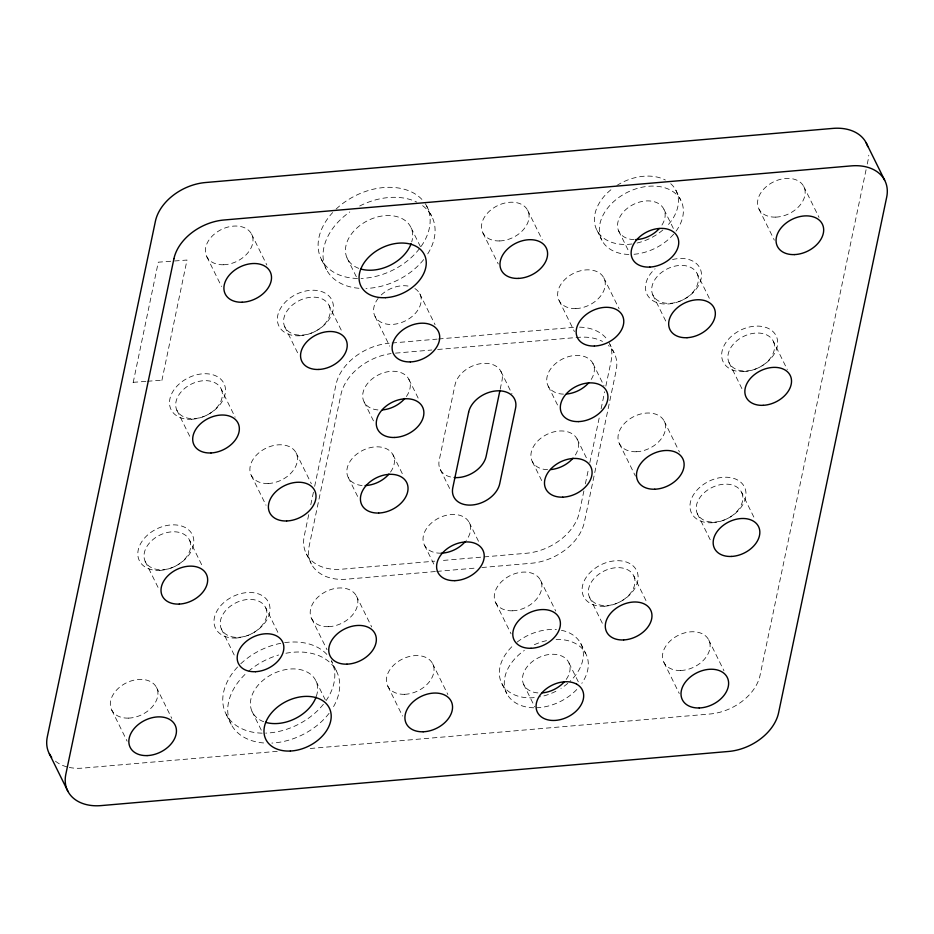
<?xml version="1.0" encoding="UTF-8"?>
<svg xmlns="http://www.w3.org/2000/svg" width="934" height="934" viewBox="0 0 934 934"><rect width="100%" height="100%" fill="white"/><g stroke="black" fill="none" stroke-linecap="round" stroke-linejoin="round"><path stroke-width="0.7" stroke-dasharray="4.67 3.5" d="M133.188 382.52L158.29 262.185L171.214 261.228M161.909 380.383L187.01 260.049L172.65 261.123M308.722 514.669L304.262 535.918A48.393 34.161 -26.3 0 0 341.751 569.191L434.777 561.159M310.8 504.757L313.474 492.008M314.665 486.345L336.053 384.353A48.393 34.161 -26.3 0 1 389.116 343.268M500.192 389.221L501.99 380.675A25.078 17.699 -26.3 0 0 482.563 363.431A25.078 17.699 -26.3 0 0 455.056 384.726L439.213 460.275A25.078 17.699 -26.3 0 0 452.698 477.391M583.89 490.934L579.43 512.182A48.393 34.161 -26.3 0 1 526.356 553.267L440.591 560.657M585.373 483.847L588.642 468.261M589.833 462.599L599.628 415.852M601.111 408.765L604.683 391.766M605.862 386.104L611.21 360.606A48.393 34.161 -26.3 0 0 609.995 344.564M866.075 169.743L760.066 675.294A45.591 32.176 -26.3 0 1 710.074 713.996L307.753 748.706M867.266 164.034L868.165 159.749A45.591 32.176 -26.3 0 0 868.76 155.207M392.023 343.012L437.089 339.124M438.548 338.995L573.733 327.344A48.393 34.161 -26.3 0 1 576.675 327.157M395.514 353.134L431.858 349.993M437.672 349.491L578.671 337.326A48.393 34.161 -26.3 0 1 602.512 341.424M435.361 571.526L346.689 579.185A48.393 34.161 -26.3 0 1 309.201 545.911L340.992 394.335A48.393 34.161 -26.3 0 1 391.077 353.589M436.808 571.41L476.06 568.024M481.874 567.522L531.294 563.26A48.393 34.161 -26.3 0 0 584.369 522.176L616.148 370.6A48.393 34.161 -26.3 0 0 608.396 345.452M277.246 751.333L82.624 768.122A45.591 32.176 -26.3 0 1 69.303 767.444M133.107 382.333L146.019 381.376M147.455 381.27L161.815 380.196M803.695 186.38L819.025 217.388M759.015 209.146L774.333 240.166M773.457 341.552A24.588 17.361 -26.3 0 1 746.208 370.973A24.588 17.361 -26.3 0 1 733.961 343.502A24.588 17.361 -26.3 0 1 773.457 341.552L787.292 369.537M675.842 190.174L680.781 200.168M697.278 273.931A24.588 17.361 -26.3 0 1 670.017 303.352A24.588 17.361 -26.3 0 1 657.781 275.88A24.588 17.361 -26.3 0 1 697.278 273.931L710.482 300.655M664.039 209.601L673.916 229.589M728.964 362.462L742.799 390.447M652.773 294.84L666.607 322.825M618.658 230.92L629.142 252.157M741.771 492.673A24.588 17.361 -26.3 0 1 714.522 522.083A24.588 17.361 -26.3 0 1 702.275 494.623A24.588 17.361 -26.3 0 1 741.771 492.673L754.976 519.386M596.978 230.359L601.916 240.353M603.796 277.818L619.125 308.827M664.144 421.001L679.462 452.009M697.278 513.583L711.113 541.568M609.038 342.544L613.977 352.538M527.617 210.197L542.304 239.921M592.892 363.373L604.006 385.859M559.116 300.596L574.433 331.605M619.452 443.767L635.424 476.071M708.637 639.732L723.967 670.752M482.925 232.975L498.254 263.983M577.049 438.933L586.926 458.909M548.211 386.139L558.088 406.127M633.906 576.173A24.588 17.361 -26.3 0 1 606.645 605.582A24.588 17.361 -26.3 0 1 594.409 578.123A24.588 17.361 -26.3 0 1 633.906 576.173L647.11 602.885M663.957 662.51L679.275 693.518M426.698 206.099L431.636 216.093M500.869 371.312L511.972 393.798M532.368 461.7L542.852 482.936M411.112 227.838L420.989 247.825M589.401 597.083L603.866 626.34M419.74 293.696L435.069 324.705M580.785 643.538L585.723 653.531M540.424 580.061L555.753 611.069M568.981 662.965L578.858 682.941M408.835 379.251L418.712 399.238M347.028 257.947L357.524 279.173M375.059 316.474L389.747 346.187M469.183 522.433L479.06 542.409M440.334 469.639L450.83 490.875M495.744 602.827L511.061 633.847M321.553 259.687L326.491 269.681M523.6 684.283L534.703 706.769M329.165 305.698A24.588 17.361 -26.3 0 1 301.904 335.108A24.588 17.361 -26.3 0 1 289.668 307.636A24.588 17.361 -26.3 0 1 329.165 305.698L341.739 331.138M392.992 454.811L402.869 474.799M364.155 402.029L374.651 423.254M501.92 683.723L506.858 693.717M424.491 545.199L434.368 565.187M251.526 234.014L266.855 265.022M284.66 326.596L299.125 355.866M348.312 477.589L358.189 497.565M432.559 663.56L447.876 694.569M206.846 256.792L221.533 286.505M296.031 452.757L311.349 483.765M356.368 595.939L371.697 626.947M387.867 686.327L402.554 716.051M306.434 553.99L311.372 563.973M221.288 389.198A24.588 17.361 -26.3 0 1 194.038 418.607A24.588 17.361 -26.3 0 1 181.791 391.136A24.588 17.361 -26.3 0 1 221.288 389.198L235.123 417.183M251.339 475.534L266.027 505.247M311.687 618.705L327.005 649.725M336.31 670.775L331.372 660.782A59.005 41.656 -26.3 0 1 326.164 700.523M316.054 681.201L325.312 699.94M176.795 410.096L191.26 439.365M265.793 607.929A24.588 17.361 -26.3 0 1 238.532 637.35A24.588 17.361 -26.3 0 1 226.297 609.879A24.588 17.361 -26.3 0 1 265.793 607.929L278.997 634.653M189.602 540.307A24.588 17.361 -26.3 0 1 162.353 569.728A24.588 17.361 -26.3 0 1 150.105 542.257A24.588 17.361 -26.3 0 1 189.602 540.307L202.806 567.031M221.288 628.839L235.753 658.096M251.97 711.299L262.466 732.536M226.226 714.37L231.165 724.364M145.109 561.217L158.943 589.202M156.468 687.377L171.798 718.386M111.788 710.155L127.106 741.164M547.639 469.685A25.078 17.699 -26.3 0 1 532.672 448.122A25.078 17.699 -26.3 0 1 565.619 431.333A25.078 17.699 -26.3 0 1 574.842 455.815M441.268 553.173A25.078 17.699 -26.3 0 1 424.608 532.041A25.078 17.699 -26.3 0 1 458.209 514.926A25.078 17.699 -26.3 0 1 466.101 540.517M672.515 259.547A29.503 20.828 -26.3 0 1 700.547 280.959A29.503 20.828 -26.3 0 1 658.657 303.153A29.503 20.828 -26.3 0 1 655.061 268.805M566.202 679.438A25.078 17.699 -26.3 0 0 563.12 656.719L561.929 656.112A25.078 17.699 -26.3 0 0 531.259 662.486A25.078 17.699 -26.3 0 0 525.538 687.354L526.379 688.253A25.078 17.699 -26.3 0 0 539.093 692.981M556.115 639.463A44.26 31.242 -26.3 0 1 581.824 683.338M576.757 689.537A44.26 31.242 -26.3 0 1 536.466 707.785M533.816 707.797A44.26 31.242 -26.3 0 1 504.594 686.91A44.26 31.242 -26.3 0 1 524.348 650.414M534.365 644.705A44.26 31.242 -26.3 0 1 547.954 640.374M358.761 268.362A35.41 24.996 -26.3 0 1 349.76 236.477A35.41 24.996 -26.3 0 1 391.393 215.672A35.41 24.996 -26.3 0 1 411.731 241.894M422.623 205.667A59.005 41.656 -26.3 0 1 427.083 254.877M423.662 259.594A59.005 41.656 -26.3 0 1 365.976 288.443M358.971 288.279A59.005 41.656 -26.3 0 1 323.269 259.232A59.005 41.656 -26.3 0 1 349.806 211.948M359.695 206.005A59.005 41.656 -26.3 0 1 416.751 202.094M362.112 485.493A25.078 17.699 -26.3 0 1 349.246 462.75A25.078 17.699 -26.3 0 1 382.917 447.503A25.078 17.699 -26.3 0 1 389.91 472.908M634.151 239.629A25.078 17.699 -26.3 0 1 619.616 217.447A25.078 17.699 -26.3 0 1 653.485 201.534A25.078 17.699 -26.3 0 1 660.326 227.324M263.703 721.713A35.41 24.996 -26.3 0 1 255.087 689.234A35.41 24.996 -26.3 0 1 297.748 669.188A35.41 24.996 -26.3 0 1 316.054 697.126M628.874 254.445A44.26 31.242 -26.3 0 1 602.815 215.649A44.26 31.242 -26.3 0 1 662.206 187.092A44.26 31.242 -26.3 0 1 675.34 232.099M673.648 234.165A44.26 31.242 -26.3 0 1 631.524 254.422M563.482 394.125A25.078 17.699 -26.3 0 1 548.713 372.141A25.078 17.699 -26.3 0 1 582.372 355.959A25.078 17.699 -26.3 0 1 589.809 381.457M377.955 409.933A25.078 17.699 -26.3 0 1 365.089 387.19A25.078 17.699 -26.3 0 1 398.76 371.942A25.078 17.699 -26.3 0 1 405.753 397.347M285.944 653.251A59.005 41.656 -26.3 0 1 331.745 709.56M329.048 713.354A59.005 41.656 -26.3 0 1 271.829 743.079M263.633 742.962A59.005 41.656 -26.3 0 1 247.545 672.083M248.491 671.266A59.005 41.656 -26.3 0 1 278.624 655.014M414.894 288.559A25.078 17.699 -26.3 0 1 414.661 314.104A25.078 17.699 -26.3 0 1 382.169 322.779A25.078 17.699 -26.3 0 1 378.142 298.378M381.235 294.957A25.078 17.699 -26.3 0 1 410.108 286.505M66.863 766.872A45.591 32.176 -26.3 0 1 54.616 760.474M670.729 183.694A44.26 31.242 -26.3 0 1 666.876 226.191M662.848 229.998A44.26 31.242 -26.3 0 1 634.746 243.517M632.003 243.961A44.26 31.242 -26.3 0 1 595.74 227.557A44.26 31.242 -26.3 0 1 612.167 188.75M616.86 185.469A44.26 31.242 -26.3 0 1 665.347 180.017M561.416 630.287A44.26 31.242 -26.3 0 1 569.868 681.493M567.79 683.361A44.26 31.242 -26.3 0 1 560.902 688.428M555.882 691.288A44.26 31.242 -26.3 0 1 539.689 696.869M534.225 697.628A44.26 31.242 -26.3 0 1 501.056 681.867A44.26 31.242 -26.3 0 1 512.836 645.768M517.109 642.113A44.26 31.242 -26.3 0 1 556.419 629.586M323.386 704.283A59.005 41.656 -26.3 0 1 265.7 733.132M262.162 733.155A59.005 41.656 -26.3 0 1 238.158 666.351M240.774 663.759A59.005 41.656 -26.3 0 1 281.006 643.257M284.672 642.65A59.005 41.656 -26.3 0 1 328.383 656.205M425.32 203.752A59.005 41.656 -26.3 0 1 420.16 247.743M419.448 248.678A59.005 41.656 -26.3 0 1 361.038 278.449M357.5 278.472A59.005 41.656 -26.3 0 1 332.667 212.555M336.112 209.076A59.005 41.656 -26.3 0 1 421.911 199.421M579.57 327.145A48.393 34.161 -26.3 0 1 607.917 340.606M235.998 638.015A29.503 20.828 -26.3 0 0 268.7 602.722A29.503 20.828 -26.3 0 0 221.3 605.057A29.503 20.828 -26.3 0 0 235.998 638.015M711.977 522.76A29.503 20.828 -26.3 0 0 744.678 487.455A29.503 20.828 -26.3 0 0 697.289 489.79A29.503 20.828 -26.3 0 0 711.977 522.76M604.1 606.259A29.503 20.828 -26.3 0 0 636.813 570.954A29.503 20.828 -26.3 0 0 589.412 573.289A29.503 20.828 -26.3 0 0 604.1 606.259M743.662 371.639A29.503 20.828 -26.3 0 0 776.364 336.345A29.503 20.828 -26.3 0 0 728.975 338.668A29.503 20.828 -26.3 0 0 743.662 371.639M299.37 335.773A29.503 20.828 -26.3 0 0 332.072 300.479A29.503 20.828 -26.3 0 0 284.672 302.814A29.503 20.828 -26.3 0 0 299.37 335.773M159.807 570.394A29.503 20.828 -26.3 0 0 192.521 535.1A29.503 20.828 -26.3 0 0 145.12 537.435A29.503 20.828 -26.3 0 0 159.807 570.394M191.493 419.273A29.503 20.828 -26.3 0 0 224.207 383.979A29.503 20.828 -26.3 0 0 176.806 386.314A29.503 20.828 -26.3 0 0 191.493 419.273M636.229 451.741A25.078 17.699 -26.3 0 0 664.634 422.051A25.078 17.699 -26.3 0 0 624.531 423.359A25.078 17.699 -26.3 0 0 636.229 451.741M512.521 610.801A25.078 17.699 -26.3 0 0 540.914 581.111A25.078 17.699 -26.3 0 0 500.811 582.419A25.078 17.699 -26.3 0 0 512.521 610.801M128.565 718.118A25.078 17.699 -26.3 0 0 156.959 688.428A25.078 17.699 -26.3 0 0 116.855 689.747A25.078 17.699 -26.3 0 0 128.565 718.118M223.623 264.766A25.078 17.699 -26.3 0 0 252.017 235.064A25.078 17.699 -26.3 0 0 211.913 236.384A25.078 17.699 -26.3 0 0 223.623 264.766M499.702 240.937A25.078 17.699 -26.3 0 0 528.107 211.247A25.078 17.699 -26.3 0 0 488.003 212.567A25.078 17.699 -26.3 0 0 499.702 240.937M328.464 626.679A25.078 17.699 -26.3 0 0 356.858 596.989A25.078 17.699 -26.3 0 0 316.754 598.297A25.078 17.699 -26.3 0 0 328.464 626.679M268.116 483.497A25.078 17.699 -26.3 0 0 296.522 453.807A25.078 17.699 -26.3 0 0 256.418 455.127A25.078 17.699 -26.3 0 0 268.116 483.497M575.893 308.559A25.078 17.699 -26.3 0 0 604.286 278.869A25.078 17.699 -26.3 0 0 564.183 280.188A25.078 17.699 -26.3 0 0 575.893 308.559M680.734 670.484A25.078 17.699 -26.3 0 0 709.128 640.782A25.078 17.699 -26.3 0 0 669.024 642.102A25.078 17.699 -26.3 0 0 680.734 670.484M775.792 217.12A25.078 17.699 -26.3 0 0 804.186 187.43A25.078 17.699 -26.3 0 0 764.082 188.738A25.078 17.699 -26.3 0 0 775.792 217.12M404.644 694.301A25.078 17.699 -26.3 0 0 433.049 664.611A25.078 17.699 -26.3 0 0 392.945 665.919A25.078 17.699 -26.3 0 0 404.644 694.301"/><path stroke-width="1.4" d="M499.9 390.657L486.147 456.236A25.078 17.699 -26.3 0 1 454.134 477.554M866.122 142.727L884.65 180.204M49.35 753.796L67.878 791.273M564.241 681.902A25.078 17.699 -26.3 0 1 542.245 692.888M411.112 243.762A35.41 24.996 -26.3 0 1 360.641 268.98M388.953 474.075A25.078 17.699 -26.3 0 1 365.089 485.552M659.299 228.538A25.078 17.699 -26.3 0 1 635.715 239.618M316.054 697.126A35.41 24.996 -26.3 0 1 265.583 722.344M573.009 458.197A25.078 17.699 -26.3 0 1 550.663 469.58M588.852 382.636A25.078 17.699 -26.3 0 1 566.506 394.02M404.796 398.514A25.078 17.699 -26.3 0 1 382.45 409.909M465.144 541.697A25.078 17.699 -26.3 0 1 441.268 553.173M51.662 757.346A45.591 32.176 -26.3 0 1 47.319 736.786L155.406 221.241A45.591 32.176 -26.3 0 1 205.41 182.539L832.859 128.402A45.591 32.176 -26.3 0 1 867.733 146.626M173.934 258.706L65.835 774.251A45.591 32.176 -26.3 0 0 101.141 805.598L728.59 751.461A45.591 32.176 -26.3 0 0 778.594 712.759L886.681 197.214A45.591 32.176 -26.3 0 0 851.376 165.878L223.927 220.004A45.591 32.176 -26.3 0 0 173.934 258.706M468.634 412.198L452.792 487.758A25.078 17.699 -26.3 0 0 472.219 505.002A25.078 17.699 -26.3 0 0 499.725 483.707L515.568 408.146A25.078 17.699 -26.3 0 0 496.141 390.914A25.078 17.699 -26.3 0 0 468.634 412.198M576.71 684.19L575.519 683.583A25.078 17.699 -26.3 0 0 544.837 689.969A25.078 17.699 -26.3 0 0 539.116 714.837L539.957 715.736A25.078 17.699 -26.3 0 0 574.9 712.233A25.078 17.699 -26.3 0 0 576.71 684.19M562.723 497.157A25.078 17.699 -26.3 0 0 591.117 467.455A25.078 17.699 -26.3 0 0 551.025 468.775A25.078 17.699 -26.3 0 0 562.723 497.157M423.16 731.777A25.078 17.699 -26.3 0 0 451.566 702.076A25.078 17.699 -26.3 0 0 411.462 703.395A25.078 17.699 -26.3 0 0 423.16 731.777M518.218 278.414A25.078 17.699 -26.3 0 0 546.623 248.724A25.078 17.699 -26.3 0 0 506.52 250.032A25.078 17.699 -26.3 0 0 518.218 278.414M454.846 580.656A25.078 17.699 -26.3 0 0 483.252 550.955A25.078 17.699 -26.3 0 0 443.148 552.274A25.078 17.699 -26.3 0 0 454.846 580.656M242.139 302.231A25.078 17.699 -26.3 0 0 270.545 272.541A25.078 17.699 -26.3 0 0 230.441 273.86A25.078 17.699 -26.3 0 0 242.139 302.231M410.353 361.913A25.078 17.699 -26.3 0 0 438.747 332.224A25.078 17.699 -26.3 0 0 398.655 333.531A25.078 17.699 -26.3 0 0 410.353 361.913M794.309 254.597A25.078 17.699 -26.3 0 0 822.702 224.896A25.078 17.699 -26.3 0 0 782.61 226.215A25.078 17.699 -26.3 0 0 794.309 254.597M654.746 489.218A25.078 17.699 -26.3 0 0 683.151 459.516A25.078 17.699 -26.3 0 0 643.047 460.836A25.078 17.699 -26.3 0 0 654.746 489.218M731.497 556.442A24.588 17.361 -26.3 0 0 758.747 527.021A24.588 17.361 -26.3 0 0 719.25 528.971A24.588 17.361 -26.3 0 0 731.497 556.442M378.667 513.035A25.078 17.699 -26.3 0 0 407.061 483.333A25.078 17.699 -26.3 0 0 366.969 484.653A25.078 17.699 -26.3 0 0 378.667 513.035M623.632 639.942A24.588 17.361 -26.3 0 0 650.881 610.521A24.588 17.361 -26.3 0 0 611.385 612.471A24.588 17.361 -26.3 0 0 623.632 639.942M531.037 648.278A25.078 17.699 -26.3 0 0 559.431 618.577A25.078 17.699 -26.3 0 0 519.339 619.896A25.078 17.699 -26.3 0 0 531.037 648.278M699.251 707.96A25.078 17.699 -26.3 0 0 727.644 678.259A25.078 17.699 -26.3 0 0 687.552 679.578A25.078 17.699 -26.3 0 0 699.251 707.96M763.183 405.321A24.588 17.361 -26.3 0 0 790.433 375.9A24.588 17.361 -26.3 0 0 750.936 377.85A24.588 17.361 -26.3 0 0 763.183 405.321M687.004 337.699A24.588 17.361 -26.3 0 0 714.253 308.278A24.588 17.361 -26.3 0 0 674.757 310.228A24.588 17.361 -26.3 0 0 687.004 337.699M255.519 671.698A24.588 17.361 -26.3 0 0 282.768 642.288A24.588 17.361 -26.3 0 0 243.272 644.226A24.588 17.361 -26.3 0 0 255.519 671.698M385.438 297.677A35.41 24.996 -26.3 0 0 424.69 255.321A35.41 24.996 -26.3 0 0 367.821 258.123A35.41 24.996 -26.3 0 0 385.438 297.677M318.891 369.455A24.588 17.361 -26.3 0 0 346.14 340.046A24.588 17.361 -26.3 0 0 306.644 341.984A24.588 17.361 -26.3 0 0 318.891 369.455M211.014 452.955A24.588 17.361 -26.3 0 0 238.263 423.546A24.588 17.361 -26.3 0 0 198.779 425.484A24.588 17.361 -26.3 0 0 211.014 452.955M179.328 604.076A24.588 17.361 -26.3 0 0 206.577 574.667A24.588 17.361 -26.3 0 0 167.093 576.605A24.588 17.361 -26.3 0 0 179.328 604.076M649.831 267.077A25.078 17.699 -26.3 0 0 677.629 237.084A25.078 17.699 -26.3 0 0 637.338 239.069A25.078 17.699 -26.3 0 0 649.831 267.077M290.381 751.029A35.41 24.996 -26.3 0 0 329.632 708.673A35.41 24.996 -26.3 0 0 272.751 711.474A35.41 24.996 -26.3 0 0 290.381 751.029M346.981 664.156A25.078 17.699 -26.3 0 0 375.375 634.455A25.078 17.699 -26.3 0 0 335.283 635.774A25.078 17.699 -26.3 0 0 346.981 664.156M286.633 520.974A25.078 17.699 -26.3 0 0 315.038 491.284A25.078 17.699 -26.3 0 0 274.935 492.592A25.078 17.699 -26.3 0 0 286.633 520.974M594.409 346.035A25.078 17.699 -26.3 0 0 622.803 316.334A25.078 17.699 -26.3 0 0 582.711 317.653A25.078 17.699 -26.3 0 0 594.409 346.035M578.566 421.596A25.078 17.699 -26.3 0 0 606.96 391.895A25.078 17.699 -26.3 0 0 566.868 393.214A25.078 17.699 -26.3 0 0 578.566 421.596M394.51 437.474A25.078 17.699 -26.3 0 0 422.904 407.773A25.078 17.699 -26.3 0 0 382.812 409.092A25.078 17.699 -26.3 0 0 394.51 437.474M147.082 755.594A25.078 17.699 -26.3 0 0 175.475 725.893A25.078 17.699 -26.3 0 0 135.383 727.212A25.078 17.699 -26.3 0 0 147.082 755.594"/></g></svg>
